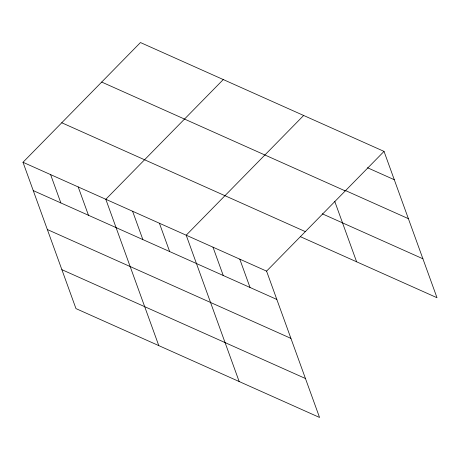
<?xml version="1.0" encoding="UTF-8"?>
<svg xmlns="http://www.w3.org/2000/svg" width="460" height="460" viewBox="0 0 460 460"><rect width="100%" height="100%" fill="white"/><g stroke="black" fill="none" stroke-linecap="round" stroke-linejoin="round"><path stroke-width="0.69" d="M23 162.276L266.576 271.124L319.545 417.456L75.969 308.603L23 162.276L140.455 42.544L384.031 151.398L437 297.723L300.42 236.687M223.272 79.551L105.817 199.283L158.786 345.615M303.652 115.477L186.196 235.204L239.165 381.535M266.576 271.124L384.031 151.398M367.488 167.745L394.283 179.716M344.988 190.331L408.376 218.661M101.695 82.058L345.27 190.906M322.264 213.808L422.901 258.779M61.761 122.762L305.336 231.616M33.252 190.595L276.828 299.448M47.351 229.54L290.927 338.387M61.876 269.663L305.452 378.511M334.776 201.463L356.621 261.803M239.781 259.152L250.033 287.477M212.992 247.181L223.244 275.5M159.401 223.232L169.654 251.557M132.606 211.261L142.859 239.579M78.212 186.95L88.464 215.268M50.606 174.61L60.858 202.935"/></g></svg>
